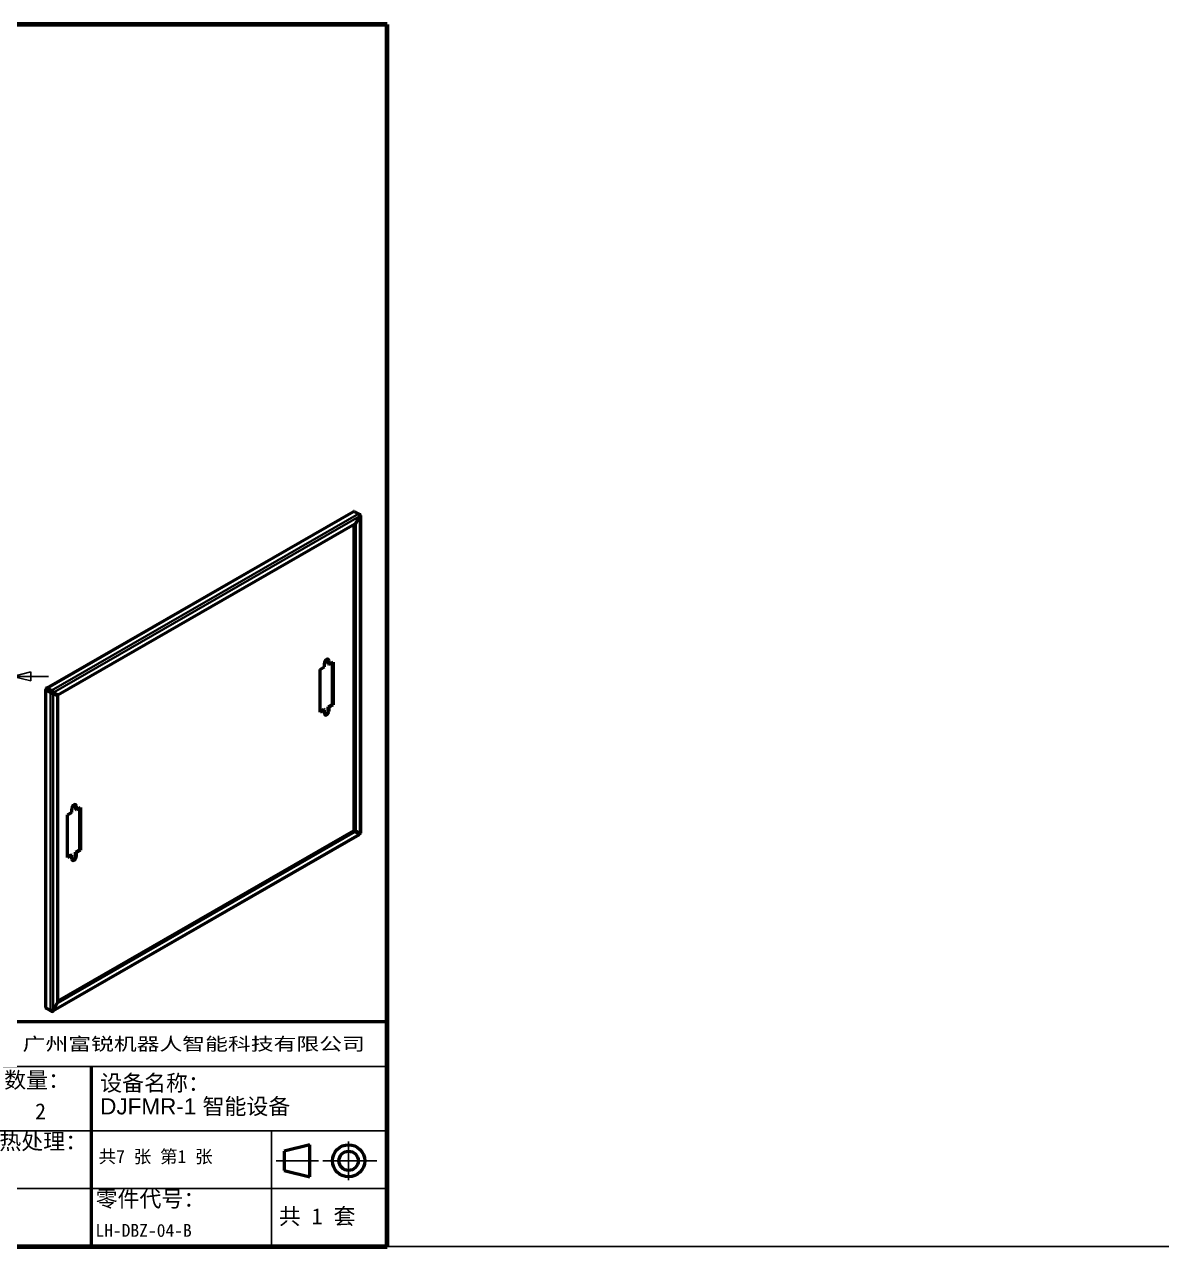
# Model space of a CAD drawing. Header units: millimetres. Extents: x 1521 to 290450, y -90694 to 6693.
# Drawn here: x 15669 to 17083, y 2398 to 3918 of the extents above; entities that cross this region are included whole.
import ezdxf
from ezdxf.enums import TextEntityAlignment as Align

# ---------------------------------------------------------------- set-up
doc = ezdxf.new("R2010")
doc.units = ezdxf.units.MM
for name, color, linetype, lineweight in [('可见 (ISO)', 7, 'Continuous', 50), ('可见窄的 (ISO)', 7, 'Continuous', 35), ('图框 (ISO)', 7, 'Continuous', 70), ('标题 (ISO)', 7, 'Continuous', 50), ('符号 (ISO)', 7, 'Continuous', 25)]:
    doc.layers.add(name, color=color, linetype=linetype, lineweight=lineweight)
doc.layers.add('尺寸 (ISO)', color=5, linetype='Continuous', lineweight=25, true_color=0x0000ff)
doc.styles.add('文本样式126', font='simfang.ttf', dxfattribs={"width": 1.3})
doc.styles.add('文本样式19', font='tahoma.ttf')
doc.styles.add('文本样式91', font='simfang.ttf')
doc.styles.add('注释文本 (ISO)', font='simfang.ttf')
doc.dimstyles.new('默认 (GB)', dxfattribs={"dimscale": 11.111111, "dimtxt": 2.5, "dimasz": 2, "dimexe": 1, "dimexo": 0, "dimgap": 0.75, "dimtad": 1, "dimtoh": 1, "dimrnd": 1e-08, "dimdsep": 46, "dimtxsty": '注释文本 (ISO)', "dimblk": 'Filled-2', "dimcen": 0.09, "dimdle": 10, "dimclrd": 256, "dimclre": 256, "dimclrt": 256, "dimaunit": 1, "dimadec": 3, "dimazin": 2, "dimtfac": 0.52, "dimtmove": 0, "dimatfit": 3, "dimldrblk": 'Filled-1', "dimfxl": 0, "dimtolj": 1, "dimlwd": -1, "dimlwe": -1, "dimarcsym": 0})

# ---------------------------------------------------------------- blocks, each defined once
blk = doc.blocks.new('图框 A3-A4')
at = {"layer": '图框 (ISO)'}
for p, q in [((287, 200), (10, 200)), ((10, 200), (10, 10)), ((287, 10), (287, 200)), ((10, 10), (287, 10))]:
    blk.add_line(p, q, dxfattribs=at)
blk = doc.blocks.new('标题栏 GB1')
at = {"layer": '标题 (ISO)'}
for p, q in [((194.57, 65.23), (194.57, 72.23)), ((194.57, 72.23), (378.57, 72.23)), ((206.57, 65.23), (206.57, 72.23)), ((222.57, 65.23), (222.57, 72.23)), ((234.57, 65.23), (234.57, 72.23)), ((250.57, 65.23), (250.57, 72.23)), ((262.57, 65.23), (262.57, 72.23)), ((273.31, 65.23), (273.31, 72.23)), ((317.57, 65.23), (317.57, 72.23)), ((378.57, 72.23), (378.57, 65.23)), ((194.57, 37.23), (194.57, 65.23)), ((206.57, 37.23), (206.57, 65.23)), ((222.57, 44.23), (222.57, 65.23)), ((234.57, 37.23), (234.57, 65.23)), ((250.57, 37.23), (250.57, 65.23)), ((262.57, 37.23), (262.57, 65.23)), ((273.31, 65.23), (273.31, 37.23)), ((317.57, 55.23), (317.57, 65.23)), ((378.57, 65.23), (378.57, 37.23)), ((317.57, 55.23), (317.57, 46.23)), ((366.57, 53.06), (362.57, 52.06)), ((362.57, 52.06), (362.57, 49.06)), ((366.57, 48.06), (366.57, 53.06)), ((362.57, 49.06), (366.57, 48.06)), ((297.57, 46.23), (297.57, 37.23)), ((222.57, 44.23), (222.57, 37.23)), ((378.57, 37.23), (194.57, 37.23))]:
    blk.add_line(p, q, dxfattribs=at)
at = {"layer": '标题 (ISO)', "lineweight": 25}
for p, q in [((194.57, 65.23), (273.31, 65.23)), ((273.31, 65.23), (378.57, 65.23)), ((194.57, 58.23), (273.31, 58.23)), ((332.57, 55.23), (273.31, 55.23)), ((332.57, 55.23), (378.57, 55.23)), ((360.57, 55.23), (360.57, 46.23)), ((372.58, 53.56), (372.58, 47.56)), ((194.57, 51.23), (273.31, 51.23)), ((361.32, 50.56), (367.88, 50.56)), ((368.55, 50.56), (370.07, 50.56)), ((370.07, 50.56), (376.97, 50.56)), ((273.31, 46.23), (378.57, 46.23)), ((360.57, 46.23), (360.57, 37.23)), ((194.57, 44.23), (273.31, 44.23))]:
    blk.add_line(p, q, dxfattribs=at)
at = {"layer": '标题 (ISO)', "lineweight": 50}
blk.add_line((332.57, 65.23), (332.57, 37.23), dxfattribs=at)
at = {"layer": '标题 (ISO)'}
for radius in [2.5, 1.5]:
    blk.add_circle((372.57, 50.56), radius, dxfattribs=at)
at = {"layer": '标题 (ISO)', "style": '文本样式126', "width": 1.3}
blk.add_text('广州富锐机器人智能科技有限公司', height=2, dxfattribs=at).set_placement((348.5, 68.73), align=Align.MIDDLE_CENTER)
at = {"layer": '标题 (ISO)', "char_height": 2.5, "style": '注释文本 (ISO)'}
for s, insert, attachment_point in [('\\f仿宋|b0|i0;设计', (195.38, 70.83), 1), ('张成安', (206.66, 71.05), 1), ('\\f仿宋|b0|i0;标准化', (234.57, 71.28), 1), ('助记码：Y139-1', (274.11, 71.21), 1), ('\\f仿宋|b0|i0;绘图', (195.35, 64.28), 1), ('\\f仿宋|b0|i0;材料：', (274.24, 64.72), 1), ('\\f仿宋|b0|i0;数量：', (319.04, 64.37), 1), ('张成安', (206.92, 63.22), 1), ('\\f仿宋|b0|i0;审核', (195.48, 57.07), 1), ('\\f仿宋|b0|i0;热处理：', (318.29, 54.82), 1), ('\\f仿宋|b0|i0;零件名称：', (297.57, 45.8), 1), ('\\f仿宋|b0|i0;零件代号：', (333.25, 45.9), 1), ('\\f仿宋|b0|i0;批准', (242.57, 40.73), 5)]:
    blk.add_mtext(s, dxfattribs=dict(at, insert=insert, attachment_point=attachment_point))
at = {"layer": '标题 (ISO)', "char_height": 2.5, "attachment_point": 1, "line_spacing_factor": 0.872369, "style": '注释文本 (ISO)'}
for s, insert in [('设备名称：\\P\\fArial|b0|i0;\\H2.5000;DJFMR-1 智能设备', (333.96, 63.91)), ('模块名称：\\P\\fArial|b0|i0;\\H2.5000;DJFMR-SD', (274.14, 45.23))]:
    blk.add_mtext(s, dxfattribs=dict(at, insert=insert))
at = {"layer": '标题 (ISO)', "char_height": 2.5, "attachment_point": 1, "style": '注释文本 (ISO)'}
for s, insert, width in [('\\f仿宋|b0|i0;表面处理：', (273.7, 54.78), 18.7135), ('\\f仿宋|b0|i0;工艺', (195.45, 42.85), 7.4854), ('  共 1 套', (358.32, 43.18), 17.7919)]:
    blk.add_mtext(s, dxfattribs=dict(at, insert=insert, width=width))
at = {"layer": '标题 (ISO)', "insert": (333.72, 52.22), "char_height": 2, "width": 27.2374, "attachment_point": 1, "line_spacing_factor": 0.856364, "style": '注释文本 (ISO)'}
blk.add_mtext('\\f仿宋|b0|i0;\\H2.0000;共7 张 第1 张', dxfattribs=at)
at = {"layer": '标题 (ISO)'}
for tag, p, height, style in [('材料_001', (273.82, 56.78), 2.5, '注释文本 (ISO)'), ('零件代号_001', (297.34, 38.19), 2, '文本样式91'), ('描述_001', (333.22, 38.74), 2, '文本样式91')]:
    blk.add_attdef(tag, p, '', height=height, dxfattribs=dict(at, style=style))
at = {"layer": '标题 (ISO)', "style": '文本样式91'}
blk.add_attdef('热处理', text='', height=2, dxfattribs=at).set_placement((318.2, 50.63), align=Align.TOP_LEFT)
at = {"layer": '标题 (ISO)', "style": '文本样式19'}
for tag, p in [('工程核准人', (256.57, 40.73)), ('工程批准日期', (267.94, 40.73))]:
    blk.add_attdef(tag, text='', height=1, dxfattribs=at).set_placement(p, align=Align.MIDDLE_CENTER)
blk = doc.blocks.new('Filled-2')
at = {"color": 0}
for p, q in [((0, 0), (-1, 0.25)), ((-1, 0.25), (-1, -0.25)), ((-1, 0), (0, 0)), ((-1, -0.25), (0, 0))]:
    blk.add_line(p, q, dxfattribs=at)
at = {"color": 0, "flags": 128}
blk.add_lwpolyline([(-1, -0.25), (0, 0), (-1, 0.25), (-1, -0.25)], dxfattribs=at)
at = {"color": 0}
blk.add_solid([(-1, -0.25), (0, 0), (-1, 0.25), (-1, -0.25)], dxfattribs=at)
blk = doc.blocks.new('*D74')
at = {"layer": 'Defpoints', "color": 0, "transparency": 16777216}
for p in [(15645.1, 3198.3), (15655.1, 3189.5), (15655.1, 3107.4)]:
    blk.add_point(p, dxfattribs=at)
at = {"layer": '尺寸 (ISO)', "transparency": 16777216}
for p, q in [((15645.1, 3198.3), (15645.1, 3096.3)), ((15655.1, 3189.5), (15655.1, 3096.3)), ((15622.9, 3107.4), (15550, 3107.4)), ((15655.1, 3107.4), (15645.1, 3107.4)), ((15677.3, 3107.4), (15699.5, 3107.4))]:
    blk.add_line(p, q, dxfattribs=at)
at = {"layer": '尺寸 (ISO)', "transparency": 16777216, "xscale": 22.22222222222222, "yscale": 22.22222222222222, "zscale": 22.22222222222222}
blk.add_blockref('Filled-2', (15645.1, 3107.4), dxfattribs=at)
at = {"layer": '尺寸 (ISO)', "transparency": 16777216, "xscale": 22.22222222222222, "yscale": 22.22222222222222, "zscale": 22.22222222222222, "rotation": 180}
blk.add_blockref('Filled-2', (15655.1, 3107.4), dxfattribs=at)
at = {"layer": '尺寸 (ISO)', "transparency": 16777216, "insert": (15558.3, 3143.8), "char_height": 27.78, "attachment_point": 1, "style": '注释文本 (ISO)'}
blk.add_mtext('\\A1;10', dxfattribs=at)
blk = doc.blocks.new('Filled-1')
at = {"color": 0}
for p, q in [((0, 0), (-1, 0.125)), ((-1, 0.125), (-1, -0.125)), ((-1, 0), (0, 0)), ((-1, -0.125), (0, 0))]:
    blk.add_line(p, q, dxfattribs=at)
at = {"color": 0, "flags": 128}
blk.add_lwpolyline([(-1, -0.125), (0, 0), (-1, 0.125), (-1, -0.125)], dxfattribs=at)
at = {"color": 0}
blk.add_solid([(-1, -0.125), (0, 0), (-1, 0.125), (-1, -0.125)], dxfattribs=at)

msp = doc.modelspace()

# ---------------------------------------------------------------- linework, layer by layer
msp.add_line((1520.9678, 2398.204), (20157.7251, 2398.204))
at = {"layer": '可见 (ISO)'}
for p, q in [((15697.1707, 3092.9236), (16078.4427, 3312.4835)), ((16079.6403, 3312.3658), (16079.8889, 3312.509)), ((16079.8889, 3312.509), (16084.98, 3309.5772)), ((16085.8286, 3306.1491), (16080.4545, 3296.8411)), ((16081.0545, 3296.4929), (16086.4286, 3305.8009)), ((16086.4286, 3308.7365), (16085.0907, 3309.507)), ((16085.8274, 3306.1471), (16086.4286, 3305.8009)), ((16087.1315, 3307.4719), (16087.1315, 2912.4332)), ((16080.4545, 3296.8411), (15711.1306, 3084.1616)), ((16080.206, 2915.7569), (16080.206, 3296.698)), ((16080.4522, 3296.8398), (16081.0545, 3296.4929)), ((16081.0545, 2915.2683), (16081.0545, 3296.4929)), ((16037.0018, 3115.878), (16042.4819, 3119.0338)), ((16042.4819, 3119.0338), (16042.4819, 3123.939)), ((16046.9366, 3122.5764), (16046.9366, 3127.4817)), ((16047.7852, 3122.0877), (16046.9366, 3122.5764)), ((16047.7852, 3126.993), (16047.7852, 3122.0877)), ((16047.7852, 3122.0877), (16053.2653, 3125.2435)), ((16052.4167, 3072.5916), (16052.4167, 3124.7549)), ((16053.2653, 3125.2435), (16053.2653, 3072.1029)), ((16037.0018, 3062.7374), (16037.0018, 3115.878)), ((15695.9684, 2695.805), (15695.9684, 3090.8438)), ((15697.5198, 3091.3324), (15696.6713, 3091.8211)), ((15697.5198, 3090.6425), (15696.6713, 3090.1539)), ((15696.6713, 3090.1539), (15701.7625, 3087.2221)), ((15696.6713, 3089.8665), (15696.6713, 3090.1539)), ((15697.5198, 3090.6425), (15702.611, 3087.7107)), ((15698.1198, 3092.6628), (15698.3684, 3092.8059)), ((15703.211, 3089.731), (15698.1198, 3092.6628)), ((15698.1198, 3091.6817), (15698.1198, 3092.6628)), ((15698.1198, 3091.6817), (15703.211, 3088.7499)), ((15704.3081, 3086.7296), (15705.1566, 3086.241)), ((15704.9081, 3087.7689), (15710.2821, 3084.6502)), ((15704.9081, 3087.7689), (15705.7566, 3087.2802)), ((15705.1566, 3086.241), (15710.5306, 3083.1223)), ((15711.1306, 3084.1616), (15705.7566, 3087.2802)), ((15710.2821, 3084.6502), (15711.1306, 3084.1616)), ((15710.5306, 3083.1223), (15710.5306, 2701.8977)), ((16046.9366, 3069.4358), (16052.4167, 3072.5916)), ((16053.2653, 3072.1029), (16047.7852, 3068.9472)), ((16052.4167, 3072.5916), (16053.2653, 3072.1029)), ((16037.0018, 3063.7147), (16041.6333, 3066.3818)), ((16042.4819, 3065.8932), (16037.0018, 3062.7374)), ((16042.4819, 3065.8932), (16041.6333, 3066.3818)), ((16042.4819, 3060.9879), (16042.4819, 3065.8932)), ((16046.9366, 3069.4358), (16047.7852, 3068.9472)), ((16046.9366, 3064.5305), (16046.9366, 3069.4358)), ((16047.7852, 3068.9472), (16047.7852, 3064.0419)), ((15723.0464, 2935.0831), (15728.5265, 2938.2389)), ((15723.0464, 2881.9425), (15723.0464, 2935.0831)), ((15728.5265, 2938.2389), (15728.5265, 2943.1442)), ((15732.9812, 2941.7815), (15732.9812, 2946.6868)), ((15733.8298, 2941.2928), (15732.9812, 2941.7815)), ((15733.8298, 2946.1981), (15733.8298, 2941.2928)), ((15733.8298, 2941.2928), (15739.3098, 2944.4486)), ((15738.4613, 2891.7967), (15738.4613, 2943.96)), ((15739.3098, 2944.4486), (15739.3098, 2891.308)), ((16085.9303, 2910.354), (15704.656, 2690.7928)), ((15710.5306, 2702.1813), (16079.606, 2914.7177)), ((15711.1306, 2701.5495), (16080.4545, 2914.229)), ((16079.606, 2914.7177), (16080.4545, 2914.229)), ((16085.58, 2912.6382), (16080.206, 2915.7569)), ((16080.206, 2915.7569), (16081.0545, 2915.2683)), ((16080.4545, 2914.229), (16085.8286, 2911.1104)), ((16080.4889, 2915.5928), (16080.4889, 2915.5663)), ((16080.4889, 2915.5663), (16085.58, 2912.6344)), ((16086.4286, 2912.1496), (16081.0545, 2915.2683)), ((16085.58, 2912.6382), (16086.4286, 2912.1496)), ((15732.9812, 2888.6409), (15738.4613, 2891.7967)), ((15732.9812, 2888.6409), (15733.8298, 2888.1523)), ((15732.9812, 2883.7356), (15732.9812, 2888.6409)), ((15739.3098, 2891.308), (15733.8298, 2888.1523)), ((15733.8298, 2888.1523), (15733.8298, 2883.247)), ((15738.4613, 2891.7967), (15739.3098, 2891.308)), ((15723.0464, 2882.9198), (15727.6779, 2885.5869)), ((15728.5265, 2885.0983), (15723.0464, 2881.9425)), ((15728.5265, 2885.0983), (15727.6779, 2885.5869)), ((15728.5265, 2880.193), (15728.5265, 2885.0983)), ((15696.6713, 2694.5404), (15696.6713, 2694.8278)), ((15701.7625, 2691.6086), (15696.6713, 2694.5404)), ((15698.1198, 2693.7063), (15698.1198, 2693.6998)), ((15698.1198, 2693.6998), (15703.211, 2690.768)), ((15705.155, 2692.5879), (15705.7566, 2692.2415)), ((15710.5306, 2701.8977), (15705.1566, 2692.5897)), ((15705.7566, 2692.2415), (15711.1306, 2701.5495)), ((15710.5294, 2701.8957), (15711.1306, 2701.5495))]:
    msp.add_line(p, q, dxfattribs=at)
for centre, major_axis, ratio, start_param, end_param in [((16079.6403, 3310.4037), (-1.1977, 2.0798), 0.578093116, 5.499720852, 6.283185307), ((16045.1335, 3125.466), (1.8714, 3.2497), 0.578093116, 5.495853435, 8.637446089), ((16044.285, 3125.9547), (1.8714, 3.2497), 0.578093116, 5.495853435, 6.055382248), ((15698.3684, 3090.8438), (-2.4, 0), 0.575861701, 5.497787144, 7.068583471), ((15698.3684, 3090.8438), (-1.1977, 2.0798), 0.578093116, 5.499720852, 7.070517179), ((15698.3684, 3090.8438), (-1.2, 0), 0.575861701, 5.497787144, 6.770144902), ((15698.3684, 3090.8438), (-0.5988, 1.0399), 0.578093116, 5.796972214, 7.070517179), ((15703.4595, 3087.2183), (-1.2, 0.6937), 0.001672483, 3.927957671, 5.498753998), ((15704.0595, 3088.2575), (-1.2, 0.6937), 0.001672483, 3.927957671, 5.498753998), ((16045.1335, 3062.5149), (-1.8714, -3.2497), 0.578093116, 5.495853435, 8.637446089), ((16044.285, 3063.0035), (-1.8714, -3.2497), 0.578093116, 0.227803059, 2.354260782), ((15731.1781, 2944.6711), (1.8714, 3.2497), 0.578093116, 5.495853435, 8.637446089), ((15730.3296, 2945.1598), (1.8714, 3.2497), 0.578093116, 5.495853435, 6.055382248), ((16079.6403, 2915.365), (1.2, 0), 0.575861701, 1.079913649, 2.35619449), ((16079.6403, 2915.365), (0.5988, -1.0399), 0.578093116, 3.928924525, 5.18271), ((16084.7315, 2913.1269), (-1.2, 0.6937), 0.001672483, 2.357161381, 3.927957708), ((15731.1781, 2881.72), (-1.8714, -3.2497), 0.578093116, 5.495853435, 8.637446089), ((15730.3296, 2882.2086), (-1.8714, -3.2497), 0.578093116, 0.227803059, 2.354260782), ((15698.3684, 2695.805), (-2.4, 0), 0.575861701, 0, 0.785398163)]:
    msp.add_ellipse(centre, major_axis=major_axis, ratio=ratio, start_param=start_param, end_param=end_param, dxfattribs=at)
for points, knots in [([(16084.98, 3309.5772), (16085.5849, 3309.2288), (16086.002, 3308.381), (16086.0275, 3307.4475), (16086.0395, 3307.0098), (16085.9704, 3306.5588), (16085.8286, 3306.1491)], [0, 0, 0, 0, 1.069342983, 1.069342983, 1.069342983, 1.570796327, 1.570796327, 1.570796327, 1.570796327]), ([(16086.4286, 3305.8009), (16087.0335, 3306.499), (16087.2751, 3307.3847), (16087.0354, 3308.0257), (16086.923, 3308.3263), (16086.7122, 3308.5732), (16086.4286, 3308.7365)], [-1.570796327, -1.570796327, -1.570796327, -1.570796327, -0.501453344, -0.501453344, -0.501453344, 0, 0, 0, 0]), ([(15701.7625, 3087.2221), (15702.3674, 3086.8737), (15703.3107, 3086.5318), (15704.1319, 3086.3632), (15704.517, 3086.2841), (15704.8729, 3086.2416), (15705.1566, 3086.241)], [0, 0, 0, 0, 1.069342983, 1.069342983, 1.069342983, 1.570796327, 1.570796327, 1.570796327, 1.570796327]), ([(15705.7566, 3087.2802), (15705.4541, 3087.8055), (15704.8071, 3088.5219), (15704.1312, 3089.0798), (15703.8143, 3089.3414), (15703.4947, 3089.5676), (15703.211, 3089.731)], [-1.570796327, -1.570796327, -1.570796327, -1.570796327, -0.501453344, -0.501453344, -0.501453344, 0, 0, 0, 0]), ([(16087.1267, 2912.4343), (16087.1287, 2912.3687), (16087.099, 2912.3122), (16087.0354, 2912.2681), (16086.923, 2912.1901), (16086.7122, 2912.149), (16086.4286, 2912.1496)], [0.7853981634, 0.7853981634, 0.7853981634, 0.7853981634, 1.0693429827, 1.0693429827, 1.0693429827, 1.5707963268, 1.5707963268, 1.5707963268, 1.5707963268]), ([(15705.1566, 2692.5897), (15704.5517, 2691.8916), (15703.6084, 2691.41), (15702.7872, 2691.3799), (15702.4021, 2691.3658), (15702.0461, 2691.4453), (15701.7625, 2691.6086)], [-1.570796327, -1.570796327, -1.570796327, -1.570796327, -0.501453344, -0.501453344, -0.501453344, 0, 0, 0, 0]), ([(15703.211, 2690.768), (15703.8159, 2690.4196), (15704.5838, 2690.5851), (15705.1398, 2691.1837), (15705.4005, 2691.4644), (15705.6148, 2691.8318), (15705.7566, 2692.2415)], [0, 0, 0, 0, 1.069342983, 1.069342983, 1.069342983, 1.570796327, 1.570796327, 1.570796327, 1.570796327])]:
    msp.add_open_spline(points, degree=3, knots=knots, dxfattribs=at)
for points in [[(16085.8286, 2911.1104), (16086.0513, 2910.7237), (16086.0804, 2910.4524), (16085.9265, 2910.3573)], [(16085.9362, 2912.4332), (16085.9346, 2912.4332), (16085.9331, 2912.4332), (16085.9315, 2912.4331)]]:
    msp.add_open_spline(points, degree=3, dxfattribs=at)
at = {"layer": '可见窄的 (ISO)'}
for p, q in [((16079.6403, 3312.3658), (15698.3684, 3092.8059)), ((15703.211, 3089.731), (16084.98, 3309.5772)), ((16085.8286, 3306.1491), (15705.7566, 3087.2802)), ((16085.861, 3308.4097), (16086.4286, 3308.7365)), ((16086.4286, 2912.1496), (16086.4286, 3305.8009)), ((16078.7918, 2915.8536), (16078.7918, 3295.8836)), ((16046.9366, 3127.4817), (16047.7852, 3126.993)), ((15696.6713, 3089.8665), (15696.6713, 2694.8278)), ((15698.1231, 3091.6799), (15697.5198, 3091.3324)), ((15697.5198, 3091.3324), (15697.5198, 3090.6425)), ((15701.7625, 3087.2221), (15702.611, 3087.7107)), ((15701.7625, 2691.6086), (15701.7625, 3087.2221)), ((15703.211, 3088.7499), (15703.211, 3089.731)), ((15705.1566, 3086.241), (15705.1566, 2692.5897)), ((16046.9366, 3064.5305), (16047.7852, 3064.0419)), ((15732.9812, 2946.6868), (15733.8298, 2946.1981)), ((15705.7566, 2692.2415), (16085.8286, 2911.1104)), ((15710.5306, 2703.7861), (16078.7918, 2915.8536)), ((16085.58, 2912.6344), (16085.58, 2912.6382)), ((15732.9812, 2883.7356), (15733.8298, 2883.247)), ((15703.211, 2690.768), (15703.211, 2691.4305))]:
    msp.add_line(p, q, dxfattribs=at)

# ---------------------------------------------------------------- block references
at = {"xscale": 8, "yscale": 8, "zscale": 8}
msp.add_blockref('图框 A3-A4', (13824.5258, 2318.204), dxfattribs=at)
ref = msp.add_blockref('标题栏 GB1', (13091.9567, 2100.4024), dxfattribs=dict(xscale=8, yscale=8, zscale=8))
ref.add_attrib('零件代号_001', '侧面封板b', (15470.9715, 2405.7217), dxfattribs={"layer": '标题 (ISO)', "height": 16, "style": '文本样式91'})
ref.add_attrib('描述_001', 'LH-DBZ-04-B', (15757.7395, 2410.322), dxfattribs={"layer": '标题 (ISO)', "height": 16, "style": '文本样式91'})
ref.add_attrib('材料_001', '2.0冷板', (15282.5133, 2554.6649), dxfattribs={"layer": '标题 (ISO)', "height": 20, "style": '注释文本 (ISO)'})

# ---------------------------------------------------------------- texts
at = {"layer": '符号 (ISO)', "insert": (15682.7084, 2576.373), "char_height": 20, "width": 48, "attachment_point": 1, "style": '注释文本 (ISO)'}
msp.add_mtext('{2}', dxfattribs=at)

# ---------------------------------------------------------------- dimensions: what is measured, and where the dimension line sits
at = {"layer": '尺寸 (ISO)'}
dim = msp.add_linear_dim(base=(15655.0936, 3107.4069), p1=(15645.0936, 3198.2555), p2=(15655.0936, 3189.4555), dimstyle='默认 (GB)', override={"dimtoh": 0, "dimdec": 2, "dimtp": 0, "dimtm": 0, "dimtdec": 2, "dimtofl": 1, "dimatfit": 1}, dxfattribs=at)
dim.commit()
dim.dimension.update_dxf_attribs({"geometry": '*D74', "text_midpoint": (15575.3317, 3107.4069), "dimtype": 160})

doc.saveas('drawing.dxf')
